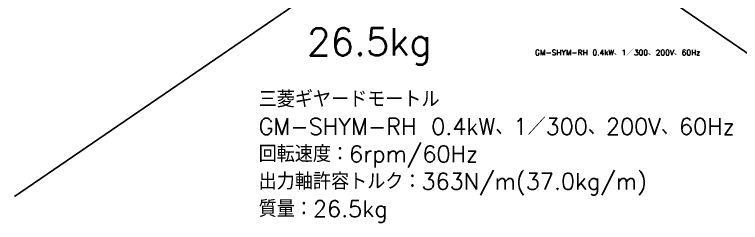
# Model space of a CAD drawing. Header units: millimetres. Extents: x -8731 to 85711, y -14522 to 31379.
# Drawn here: x 36853 to 37648, y -2251 to -2023 of the extents above; entities that cross this region are included whole.
import ezdxf

# ---------------------------------------------------------------- set-up
doc = ezdxf.new("R2010")
doc.units = ezdxf.units.MM
doc.header["$LTSCALE"] = 4
doc.layers.add('07_TEXT', color=3, linetype='Continuous', lineweight=13)
doc.layers.add('08_DIM', color=3, linetype='Continuous', lineweight=13)
doc.styles.add('KSS_TXT', font='txt.shx', dxfattribs={"bigfont": 'extfont2.shx'})

msp = doc.modelspace()

# ---------------------------------------------------------------- linework, layer by layer
for p, q in [((37884.38875, -1516.03273), (36853.23893, -2222.09351)), ((36853.23893, -1516.03273), (37884.38875, -2222.09351))]:
    msp.add_line(p, q)

# ---------------------------------------------------------------- texts
at = {"style": 'KSS_TXT'}
msp.add_text('GM-SHYM-RH 0.4kW、1／300、200V、60Hz', height=6, dxfattribs=at).set_placement((37422.93851, -2067.51019))
at = {"layer": '07_TEXT', "insert": (37120.4761, -2106.49047), "char_height": 18, "width": 576.5187606, "attachment_point": 1, "style": 'KSS_TXT'}
msp.add_mtext('三菱ギヤードモートル\\PGM-SHYM-RH 0.4kW、1／300、200V、60Hz\\P回転速度：6rpm/60Hz\\P出力軸許容トルク：363N/m(37.0kg/m)\\P質量：26.5kg', dxfattribs=at)
at = {"layer": '08_DIM', "color": 4, "style": 'KSS_TXT'}
msp.add_text('26.5kg', height=30, dxfattribs=at).set_placement((37173.44311, -2067.84925))

doc.saveas('drawing.dxf')
